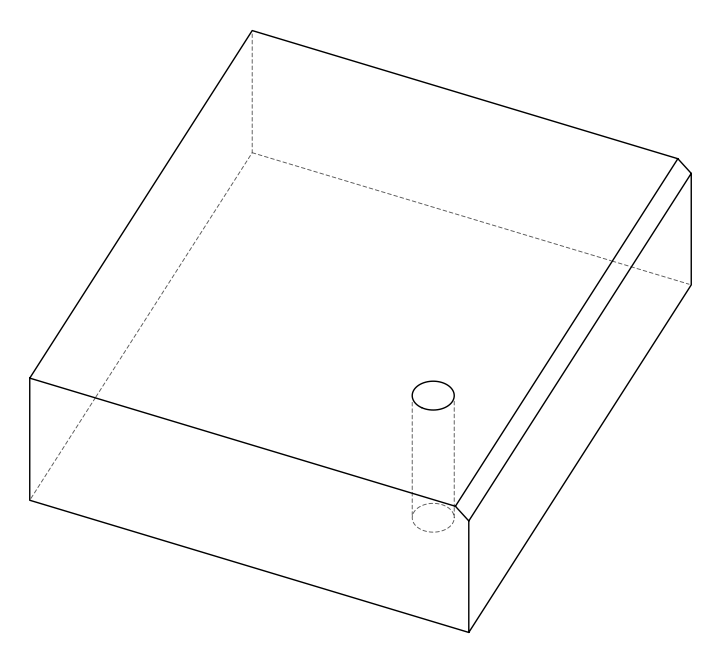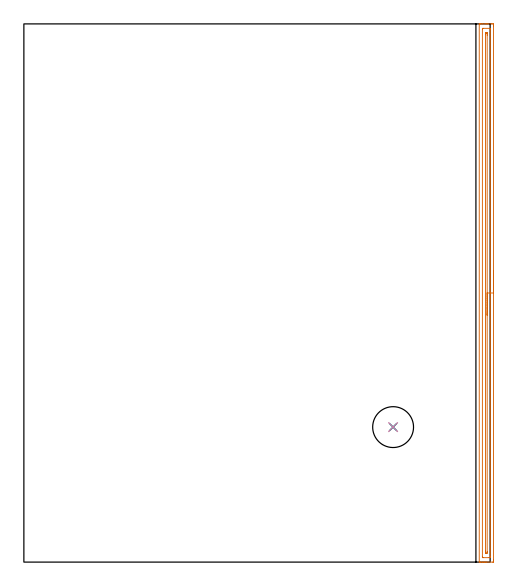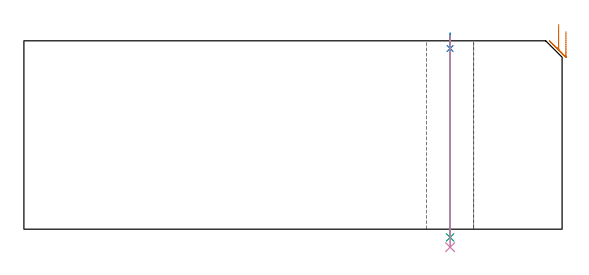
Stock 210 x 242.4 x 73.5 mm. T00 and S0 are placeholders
(PLAN: 4 operations, 3 tool changes, 6.7 min)
(1 AREA_MILL | FG_CHAMFER_SURFACE | UGT0205_001 | 5.98 min | 4970 mm3)
(2 SPOT_DRILL | STEP1HOLE | NXT0321_9005460120000 | 0.05 min | 181 mm3)
(3 DRILL_THROUGH_HOLE_INTO_CENTER | STEP1HOLE | NXT0301_065 | 0.32 min | 4959 mm3)
(4 DRILL_TO_ENLARGE_THROUGH_HOLE | STEP1HOLE | UGT0301_253 | 0.33 min | 14388 mm3)
(TOOL UGT0205_001 | Chamfer Mill 20 x 3 x 45 deg. | D20 FL50 Z2)
(TOOL NXT0321_9005460120000 | NC Spot Drill, 142deg, 12mm, Carbide, Uncoated | D12 PA142 FL30 Z2)
(TOOL NXT0301_065 | Carbide Drill 9.4mm [860.1-0940-075A1-MM 2214] | D9.4 PA140 FL98 Z2)
(TOOL UGT0301_253 | Twist Drill 18.4 mm | D18.4 PA118 FL135 Z2)
(OP 1 AREA_MILL)
G17 G21 G94 G90
T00 M6
G54
G17 G0 G90 X211.5 Y131.2 S1061 M3
G43 Z83.5 H0
Z77.1
G94 G1 Y131.162 Z76.228 F250.
Y131.048 Z75.363
Y130.859 Z74.512
Y130.597 Z73.68
Y130.263 Z72.874
Y129.86 Z72.1
Y129.392 Z71.364
Y128.86 Z70.672
Y128.271 Z70.029
Y127.628 Z69.44
Y126.936 Z68.908
Y126.2 Z68.44
Y125.426 Z68.037
Y124.62 Z67.703
Y123.788 Z67.441
Y122.937 Z67.252
Y122.072 Z67.138
Y121.2 Z67.1
Y0.969
X211.499 Y0.616 Z67.101
X211.494 Y0.081 Z67.103
X211.491 Y0.008 Z67.105
X210.963 Y0. Z67.634
X208.3 Z70.294
X207.749 Z70.848
X207.412 Z71.184
X206.862 Z71.735
X206.525 Z72.07
X205.851 Z72.748
X205.508 Z73.092
X205.135 Z73.456
X205.103 Y0.009 Z73.488
X205.1 Y0.169 Z73.5
Y242.231
X205.103 Y242.391 Z73.488
X205.135 Y242.4 Z73.456
X205.508 Z73.092
X205.851 Z72.748
X206.525 Z72.07
X207.749 Z70.848
X208.297 Z70.297
X208.912 Z69.683
X210.687 Z67.909
X210.963 Y242.398 Z67.634
X211.491 Y242.392 Z67.105
X211.494 Y242.319 Z67.103
X211.499 Y241.784 Z67.101
X211.5 Y241.243 Z67.1
Y121.2
X210.086 Z68.514
Y2.392
X210.075 Y2.01 Z68.525
X209.586 Y2.001 Z69.014
X206.923 Z71.677
X206.525 Y2.01 Z72.075
X206.514 Y2.403 Z72.086
Y2.413
Y240.008
X206.525 Y240.39 Z72.075
X207.014 Y240.399 Z71.586
X209.677 Z68.923
X210.075 Y240.39 Z68.525
X210.086 Y239.997 Z68.514
Y239.987
Y121.2
X208.672 Z69.928
X208.671 Y4.709 Z69.929
X208.667 Y4.189 Z69.933
X208.665 Y4.012 Z69.935
X208.485 Y4.003 Z70.115
X208.3 Y4.001 Z70.3
X208.112 Y4.002 Z70.488
X207.987 Y4.006 Z70.613
X207.945 Y4.01 Z70.655
X207.935 Y4.024 Z70.665
X207.933 Y4.065 Z70.667
X207.93 Y4.189 Z70.67
X207.929 Y4.563 Z70.671
X207.928 Y5.082 Z70.672
X207.929 Y237.691 Z70.671
X207.933 Y238.211 Z70.667
X207.935 Y238.388 Z70.665
X208.115 Y238.397 Z70.485
X208.3 Y238.399 Z70.3
X208.488 Y238.398 Z70.112
X208.613 Y238.394 Z69.987
X208.655 Y238.39 Z69.945
X208.665 Y238.376 Z69.935
X208.667 Y238.335 Z69.933
X208.67 Y238.211 Z69.93
X208.671 Y237.837 Z69.929
X208.672 Y237.318 Z69.928
Y121.2
Y120.328 Z69.966
Y119.464 Z70.08
Y118.612 Z70.269
Y117.78 Z70.531
Y116.974 Z70.865
Y116.2 Z71.268
Y115.464 Z71.737
Y114.772 Z72.268
Y114.129 Z72.857
Y113.54 Z73.5
Y113.009 Z74.193
Y112.54 Z74.928
Y112.137 Z75.702
Y111.803 Z76.508
Y111.541 Z77.34
Y111.352 Z78.192
Y111.238 Z79.057
Y111.2 Z79.928
G0 Z83.5
M5
M2
(OP 2 SPOT_DRILL)
G17 G21 G94 G90
T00 M6
G54
G17 G0 G90 X166.3 Y60.8 S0 M3
G43 Z83.5 H0
G94 G81 G98 Z70.5 F250. R76.5
G80
M5
M2
(OP 3 DRILL_THROUGH_HOLE_INTO_CENTER)
G17 G21 G94 G90
T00 M6
G54
G17 G0 G90 X166.3 Y60.8 S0 M3
G43 Z83.5 H1
G94 G73 G98 Z-3.211 F250. Q8.523 R75.5
G80
M5
M2
(OP 4 DRILL_TO_ENLARGE_THROUGH_HOLE)
G17 G21 G94 G90
T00 M6
G54
G17 G0 G90 X166.3 Y60.8 S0 M3
G43 Z83.5 H0
G94 G73 G98 Z-7.028 F250. Q16.106 R75.5
G80
M5
M2
